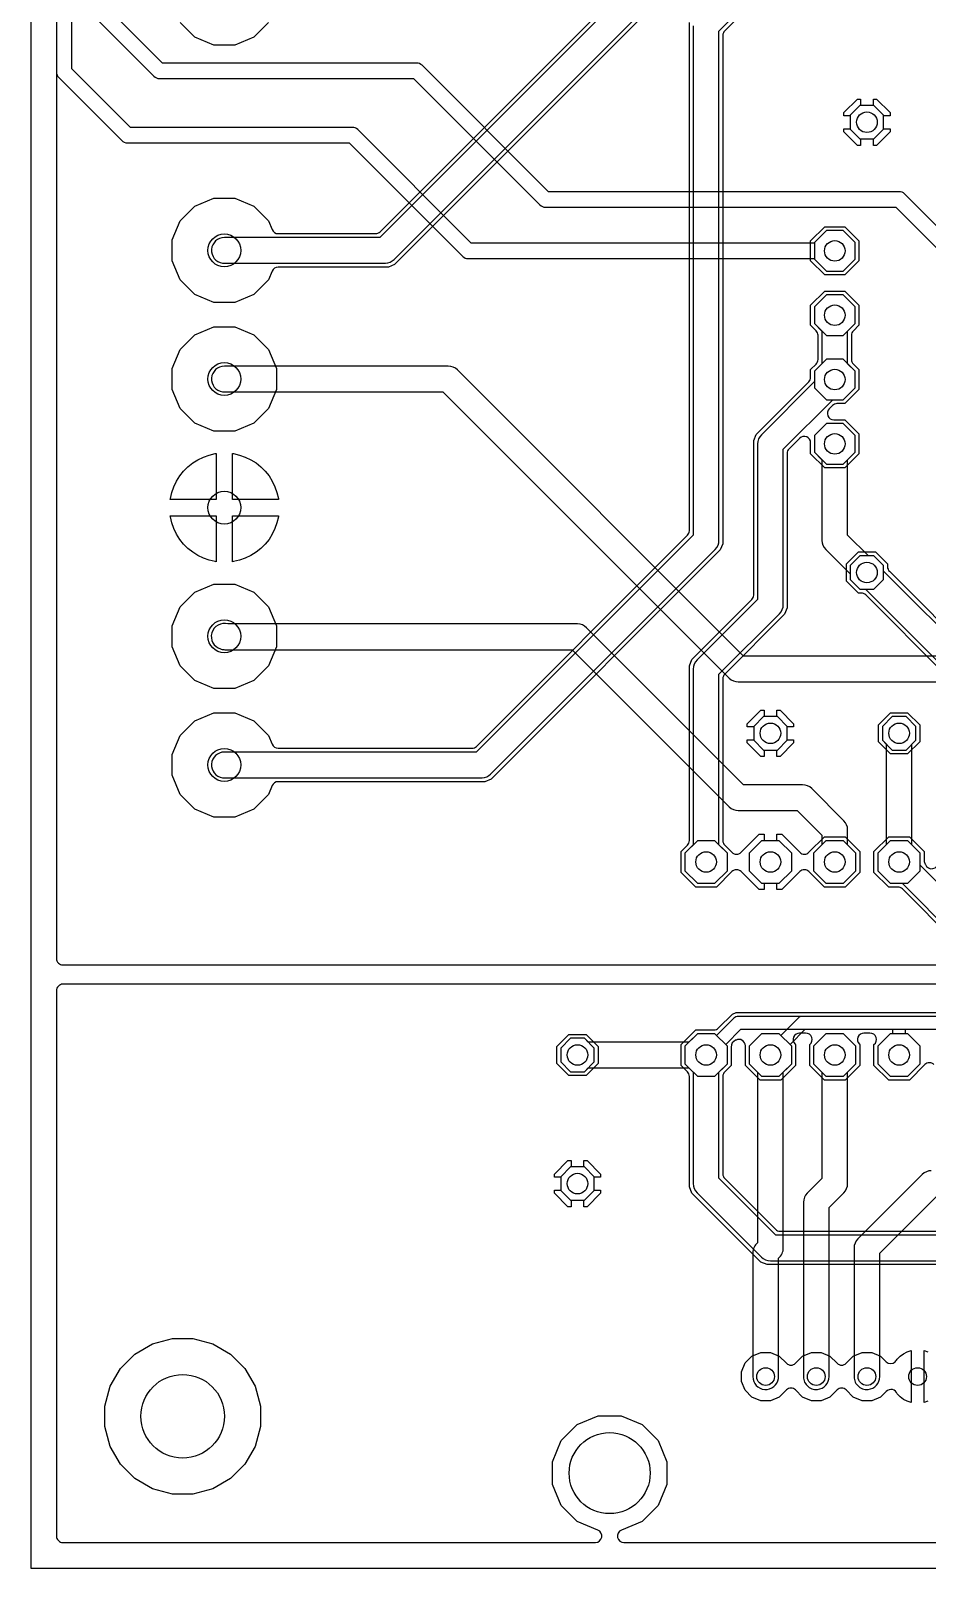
# Model space of a CAD drawing. Header units: millimetres. Extents: x 0 to 100, y -162 to 0.
# Drawn here: x 0 to 35.4, y -162 to -101.3 of the extents above; entities that cross this region are included whole.
import ezdxf

# ---------------------------------------------------------------- set-up
doc = ezdxf.new("R2010")
doc.units = ezdxf.units.MM

msp = doc.modelspace()

# ---------------------------------------------------------------- linework, layer by layer
at = {"layer": '16_copper'}
for points in [[(1.016, -36.779), (1.016, -102.921, 0.198912), (1.105, -103.136), (3.594, -105.626, 0.198912), (3.81, -105.715), (12.574, -105.715), (17.056, -110.198, 0.198912), (17.272, -110.287), (30.95, -110.287), (30.95, -110.313), (31.419, -110.782), (32.081, -110.782), (32.55, -110.313), (32.55, -109.651), (32.081, -109.182), (31.419, -109.182), (30.95, -109.651), (30.95, -109.677), (17.398, -109.677), (12.916, -105.194, 0.198912), (12.7, -105.105), (3.936, -105.105), (1.626, -102.795), (1.626, -36.905)], [(2.197, -100.419), (4.864, -103.086, 0.198912), (5.08, -103.175), (15.114, -103.175), (20.104, -108.166, 0.198912), (20.32, -108.255), (34.164, -108.255), (38.57, -112.661), (38.57, -112.853), (39.039, -113.322), (39.701, -113.322), (40.17, -112.853), (40.17, -112.191), (39.701, -111.722), (39.039, -111.722), (38.766, -111.995), (34.506, -107.734, 0.198912), (34.29, -107.645), (20.446, -107.645), (15.456, -102.654, 0.198912), (15.24, -102.565), (5.206, -102.565), (2.718, -100.077)], [(63.5, -140.208), (30.48, -140.208), (30.461, -140.21, 0.179039), (30.3, -140.282), (29.623, -140.96), (29.557, -140.894), (28.863, -140.894), (28.372, -141.385), (28.372, -142.079), (28.702, -142.409), (28.702, -149.145, 0.228776), (28.512, -149.546), (28.512, -154.432, 0.929363), (29.523, -154.506), (29.528, -154.432), (29.528, -149.756, 0.228776), (29.718, -149.356), (29.718, -142.409), (30.048, -142.079), (30.048, -141.385), (29.982, -141.319), (30.585, -140.716), (63.395, -140.716)], [(35.56, -146.304, 0.198912), (35.201, -146.453), (32.661, -148.993, 0.198912), (32.512, -149.352), (32.512, -154.432), (32.515, -154.488), (32.524, -154.544), (32.54, -154.598), (32.561, -154.65), (32.588, -154.7), (32.62, -154.746), (32.658, -154.788), (32.699, -154.826), (32.745, -154.859), (32.794, -154.887), (32.846, -154.909), (32.899, -154.925), (32.955, -154.936), (33.011, -154.94), (33.067, -154.938, 0.38717), (33.528, -154.432), (33.528, -149.562), (35.77, -147.32)]]:
    msp.add_lwpolyline(points, format="xyb", dxfattribs=at)
for points in [[(33.68, -105.176), (33.68, -104.628), (33.294, -104.242), (32.746, -104.242), (32.36, -104.628), (32.36, -105.176), (32.746, -105.562), (33.294, -105.562)], [(32.55, -112.853), (32.55, -112.191), (32.081, -111.722), (31.419, -111.722), (30.95, -112.191), (30.95, -112.853), (31.419, -113.322), (32.081, -113.322)], [(32.55, -115.393), (32.55, -114.731), (32.081, -114.262), (31.419, -114.262), (30.95, -114.731), (30.95, -115.393), (31.419, -115.862), (32.081, -115.862)], [(29.87, -129.306), (29.87, -128.758), (29.484, -128.372), (28.936, -128.372), (28.55, -128.758), (28.55, -129.306), (28.936, -129.692), (29.484, -129.692)], [(35.128, -134.459), (35.128, -133.765), (34.798, -133.435), (34.798, -129.458), (34.95, -129.306), (34.95, -128.758), (34.564, -128.372), (34.016, -128.372), (33.63, -128.758), (33.63, -129.306), (33.782, -129.458), (33.782, -133.435), (33.452, -133.765), (33.452, -134.459), (33.943, -134.95), (34.637, -134.95)], [(27.508, -134.459), (27.508, -133.765), (27.017, -133.274), (26.323, -133.274), (25.832, -133.765), (25.832, -134.459), (26.323, -134.95), (27.017, -134.95)], [(30.048, -134.459), (30.048, -133.765), (29.557, -133.274), (28.863, -133.274), (28.372, -133.765), (28.372, -134.459), (28.863, -134.95), (29.557, -134.95)], [(27.508, -142.079), (27.508, -141.385), (27.017, -140.894), (26.323, -140.894), (25.993, -141.224), (22.016, -141.224), (21.864, -141.072), (21.316, -141.072), (20.93, -141.458), (20.93, -142.006), (21.316, -142.392), (21.864, -142.392), (22.016, -142.24), (25.993, -142.24), (26.323, -142.57), (27.017, -142.57)], [(35.128, -142.079), (35.128, -141.385), (34.637, -140.894), (33.943, -140.894), (33.452, -141.385), (33.452, -142.079), (33.943, -142.57), (34.637, -142.57)], [(22.25, -147.086), (22.25, -146.538), (21.864, -146.152), (21.316, -146.152), (20.93, -146.538), (20.93, -147.086), (21.316, -147.472), (21.864, -147.472)]]:
    msp.add_lwpolyline(points, close=True, dxfattribs=at)
for points in [[(40.208, -134.459), (40.208, -133.765), (39.878, -133.435), (39.878, -127.762, 0.198912), (39.729, -127.403), (38.459, -126.133, 0.198912), (38.1, -125.984), (28.15, -125.984), (16.848, -114.682, 0.198912), (16.489, -114.533), (7.645, -114.533, 0.929363), (7.571, -115.543), (7.645, -115.549), (16.278, -115.549), (27.581, -126.851, 0.198912), (27.94, -127), (37.89, -127), (38.862, -127.972), (38.862, -133.435), (38.532, -133.765), (38.532, -134.459), (39.023, -134.95), (39.717, -134.95)], [(33.68, -122.956), (33.68, -122.408), (33.294, -122.022), (33.078, -122.022), (32.258, -121.202), (32.258, -118.226), (32.55, -117.933), (32.55, -117.271), (32.081, -116.802), (31.419, -116.802), (30.95, -117.271), (30.95, -117.933), (31.242, -118.226), (31.242, -121.412, 0.198912), (31.391, -121.771), (32.36, -122.74), (32.36, -122.956), (32.746, -123.342), (33.294, -123.342)], [(32.588, -134.459), (32.588, -133.765), (32.258, -133.435), (32.258, -132.842, 0.198912), (32.109, -132.483), (30.839, -131.213, 0.198912), (30.48, -131.064), (28.15, -131.064), (21.949, -124.863, 0.198912), (21.59, -124.714), (7.787, -124.714, 0.997031), (7.496, -125.701), (7.516, -125.707, 0.072326), (7.666, -125.73), (21.38, -125.73), (27.581, -131.931, 0.198912), (27.94, -132.08), (30.27, -132.08), (31.242, -133.052), (31.242, -133.435), (30.912, -133.765), (30.912, -134.459), (31.403, -134.95), (32.097, -134.95)], [(31.067, -154.938, 0.38717), (31.528, -154.432), (31.528, -147.756), (32.109, -147.175, 0.198912), (32.258, -146.816), (32.258, -142.409), (32.588, -142.079), (32.588, -141.385), (32.097, -140.894), (31.403, -140.894), (30.912, -141.385), (30.912, -142.079), (31.242, -142.409), (31.242, -146.605), (30.661, -147.187, 0.198912), (30.512, -147.546), (30.512, -154.432), (30.515, -154.488), (30.524, -154.544), (30.54, -154.598), (30.561, -154.65), (30.588, -154.7), (30.62, -154.746), (30.658, -154.788), (30.699, -154.826), (30.745, -154.859), (30.794, -154.887), (30.846, -154.909), (30.899, -154.925), (30.955, -154.936), (31.011, -154.94)]]:
    msp.add_lwpolyline(points, format="xyb", close=True, dxfattribs=at)
at = {"layer": '1_copper'}
for points in [[(98.75, -138.174, 0.391601), (98.984, -137.922), (98.984, -1.27, 0.414214), (98.73, -1.016), (1.27, -1.016, 0.414214), (1.016, -1.27), (1.016, -137.922, 0.414214), (1.27, -138.176), (98.73, -138.176)], [(14.012, -110.468, 0.187977), (14.35, -110.32), (33.379, -91.291, 0.198912), (33.528, -90.932), (33.528, -85.331), (33.909, -84.95), (33.909, -84.214), (33.388, -83.693), (32.652, -83.693), (32.131, -84.214), (32.131, -84.95), (32.512, -85.331), (32.512, -90.722), (13.781, -109.453), (7.645, -109.453, 0.929363), (7.571, -110.463), (7.645, -110.469), (13.991, -110.469)], [(28.758, -135.204), (28.048, -134.494, 0.414214), (27.689, -134.494), (27.08, -135.103), (26.26, -135.103), (25.679, -134.522), (25.679, -133.702), (25.935, -133.446, 0.198912), (26.01, -133.266), (26.01, -126.361), (26.11, -126.118), (28.475, -123.753, 0.198912), (28.55, -123.573), (28.55, -117.471), (28.65, -117.228), (28.872, -117.006), (30.723, -115.155, 0.198912), (30.798, -114.975), (30.798, -114.667), (31.015, -114.45, 0.198912), (31.09, -114.27), (31.09, -113.314, 0.198912), (31.015, -113.134), (30.798, -112.917), (30.798, -112.127), (31.355, -111.57), (32.145, -111.57), (32.702, -112.127), (32.702, -112.917), (32.485, -113.134, 0.198912), (32.41, -113.314), (32.41, -114.27, 0.198912), (32.485, -114.45), (32.702, -114.667), (32.702, -115.457), (32.145, -116.014), (31.837, -116.014, 0.198912), (31.657, -116.089), (31.53, -116.216, 0.668179), (31.71, -116.65), (32.145, -116.65), (32.702, -117.207), (32.702, -117.997), (32.145, -118.554), (31.355, -118.554), (30.798, -117.997), (30.798, -117.562, 0.668182), (30.364, -117.382), (30.07, -117.676), (30.07, -117.676), (30.07, -117.676), (29.945, -117.801, 0.19891), (29.87, -117.981), (29.87, -124.083), (29.77, -124.326), (27.405, -126.691, 0.198912), (27.33, -126.871), (27.33, -133.266, 0.19891), (27.405, -133.446), (27.689, -133.73, 0.414216), (28.048, -133.73), (28.758, -133.02), (28.956, -133.02), (28.956, -133.274), (28.863, -133.274), (28.372, -133.765), (28.372, -134.459), (28.863, -134.95), (28.956, -134.95), (28.956, -135.204)], [(27.508, -134.459), (27.508, -133.765), (27.178, -133.435), (27.178, -126.702), (29.569, -124.311, 0.198912), (29.718, -123.952), (29.718, -117.812), (31.668, -115.862), (32.081, -115.862), (32.55, -115.393), (32.55, -114.731), (32.258, -114.438), (32.258, -113.146), (32.55, -112.853), (32.55, -112.191), (32.081, -111.722), (31.419, -111.722), (30.95, -112.191), (30.95, -112.853), (31.242, -113.146), (31.242, -114.438), (30.95, -114.731), (30.95, -115.144), (28.851, -117.243, 0.198912), (28.702, -117.602), (28.702, -123.742), (26.311, -126.133, 0.198912), (26.162, -126.492), (26.162, -133.435), (25.832, -133.765), (25.832, -134.459), (26.323, -134.95), (27.017, -134.95)], [(36.493, -129.845), (36.017, -129.369), (36.017, -128.695, 0.308004), (36.17, -128.438), (36.17, -126.871, 0.198912), (36.095, -126.691), (32.973, -123.569, 0.198912), (32.794, -123.495), (32.683, -123.495), (32.207, -123.019), (32.207, -122.345), (32.683, -121.869), (33.357, -121.869), (33.833, -122.345), (33.833, -122.456, 0.198912), (33.907, -122.635), (37.39, -126.118), (37.49, -126.361), (37.49, -128.438, 0.198912), (37.565, -128.617), (37.643, -128.695), (37.643, -129.369), (37.167, -129.845)], [(37.49, -129.306), (37.49, -128.758), (37.338, -128.606), (37.338, -126.492, 0.198912), (37.189, -126.133), (33.68, -122.624), (33.68, -122.408), (33.294, -122.022), (32.746, -122.022), (32.36, -122.408), (32.36, -122.956), (32.746, -123.342), (32.962, -123.342), (36.322, -126.702), (36.322, -128.606), (36.17, -128.758), (36.17, -129.306), (36.556, -129.692), (37.104, -129.692)], [(29.464, -135.204), (29.464, -134.95), (29.557, -134.95), (30.048, -134.459), (30.048, -133.765), (29.557, -133.274), (29.464, -133.274), (29.464, -133.02), (29.662, -133.02), (30.372, -133.73, 0.414214), (30.731, -133.73), (31.34, -133.121), (32.16, -133.121), (32.741, -133.702), (32.741, -134.522), (32.16, -135.103), (31.34, -135.103), (30.731, -134.494, 0.414214), (30.372, -134.494), (29.662, -135.204)], [(34.615, -155.409), (34.468, -155.333), (34.333, -155.236), (34.216, -155.119, 0.56429), (33.78, -155.019), (33.583, -155.216, 0.030149), (33.559, -155.239), (33.209, -155.384), (32.831, -155.384), (32.481, -155.239), (32.2, -154.959, 0.414216), (31.84, -154.959), (31.559, -155.239), (31.209, -155.384), (30.831, -155.384), (30.481, -155.239), (30.2, -154.959, 0.414216), (29.84, -154.959), (29.559, -155.239), (29.209, -155.384), (28.831, -155.384), (28.481, -155.239), (28.213, -154.971), (28.068, -154.621), (28.068, -154.243), (28.213, -153.893), (28.481, -153.625), (28.831, -153.48), (29.209, -153.48), (29.559, -153.625), (29.84, -153.906, 0.414216), (30.2, -153.906), (30.481, -153.625), (30.831, -153.48), (31.209, -153.48), (31.559, -153.625), (31.84, -153.906, 0.414216), (32.2, -153.906), (32.481, -153.625), (32.831, -153.48), (33.209, -153.48), (33.559, -153.625), (33.78, -153.845, 0.413699), (34.139, -153.846), (34.165, -153.815, 0.079927), (34.216, -153.745), (34.333, -153.628), (34.468, -153.531), (34.615, -153.455), (34.766, -153.406), (34.766, -154.432, 0.000065), (34.766, -154.432), (34.766, -155.458)]]:
    msp.add_lwpolyline(points, format="xyb", close=True, dxfattribs=at)
for points in [[(33.58, -91.306), (14.365, -110.521), (14.122, -110.621), (9.768, -110.621, 0.303345), (9.533, -110.778), (9.389, -111.126), (8.81, -111.705), (8.054, -112.018), (7.236, -112.018), (6.48, -111.705), (5.901, -111.126), (5.588, -110.37), (5.588, -109.552), (5.901, -108.795), (6.48, -108.217), (7.236, -107.904), (8.054, -107.904), (8.81, -108.217), (9.389, -108.795), (9.533, -109.144, 0.303345), (9.768, -109.3), (13.612, -109.3, 0.198912), (13.792, -109.226), (32.285, -90.733, 0.198912)], [(30.679, -98.017), (27.405, -101.291, 0.198912), (27.33, -101.471), (27.33, -121.543), (27.23, -121.786), (18.175, -130.841), (17.932, -130.941), (9.768, -130.941, 0.303345), (9.533, -131.098), (9.389, -131.446), (8.81, -132.025), (8.054, -132.338), (7.236, -132.338), (6.48, -132.025), (5.901, -131.446), (5.588, -130.69), (5.588, -129.872), (5.901, -129.115), (6.48, -128.537), (7.236, -128.224), (8.054, -128.224), (8.81, -128.537), (9.389, -129.115), (9.533, -129.464, 0.303345), (9.768, -129.62), (17.422, -129.62, 0.198912), (17.602, -129.546), (25.935, -121.213, 0.198912), (26.01, -121.033), (26.01, -100.961)], [(26.162, -101.092), (26.162, -121.202), (17.591, -129.773), (7.645, -129.773, 0.929363), (7.571, -130.783), (7.645, -130.789), (17.801, -130.789), (17.822, -130.788, 0.187977), (18.16, -130.64), (27.029, -121.771, 0.198912), (27.178, -121.412), (27.178, -101.302), (30.69, -97.79)], [(36.456, -137.212), (34.421, -135.177, 0.198912), (34.241, -135.103), (33.88, -135.103), (33.299, -134.522), (33.299, -133.702), (33.88, -133.121), (34.7, -133.121), (35.281, -133.702), (35.281, -134.063, 0.137581), (35.318, -134.195), (35.329, -134.212, 0.832804), (35.839, -134.114)], [(37.04, -136.144), (35.128, -134.232), (35.128, -133.765), (34.637, -133.274), (33.943, -133.274), (33.452, -133.765), (33.452, -134.459), (33.943, -134.95), (34.41, -134.95), (36.471, -137.011, 0.198912)], [(98.73, -138.938), (1.27, -138.938, 0.414214), (1.016, -139.192), (1.016, -160.73, 0.414214), (1.27, -160.984), (22.296, -160.984), (22.306, -160.983, 0.804493), (22.393, -160.495), (21.58, -160.158), (20.944, -159.522), (20.6, -158.692), (20.6, -157.792), (20.944, -156.962), (21.58, -156.326), (22.41, -155.982), (23.31, -155.982), (24.14, -156.326), (24.776, -156.962), (25.12, -157.792), (25.12, -158.692), (24.776, -159.522), (24.14, -160.158), (23.327, -160.495, 0.820681), (23.424, -160.984), (79.446, -160.984, 0.820681)], [(35.916, -150.012), (29.079, -150.012), (28.836, -149.912), (26.11, -147.186), (26.01, -146.943), (26.01, -142.578, 0.198915), (25.935, -142.398), (25.679, -142.142), (25.679, -141.322), (26.26, -140.741), (26.981, -140.741, 0.198912), (27.16, -140.667), (27.71, -140.117), (27.859, -140.056), (78.821, -140.056)], [(78.74, -140.208), (27.94, -140.208, 0.198912), (27.76, -140.282), (27.083, -140.96), (27.017, -140.894), (26.323, -140.894), (25.832, -141.385), (25.832, -142.079), (26.162, -142.409), (26.162, -146.812, 0.198912), (26.311, -147.171), (28.851, -149.711, 0.198912), (29.21, -149.86), (36.322, -149.86)], [(35.668, -142.114, 0.414214), (35.309, -142.114), (34.7, -142.723), (33.88, -142.723), (33.299, -142.142), (33.299, -141.322, 0.70839), (33.139, -140.868), (32.901, -140.868, 0.668185), (32.721, -141.302), (32.741, -141.322), (32.741, -142.142), (32.16, -142.723), (31.34, -142.723), (30.759, -142.142), (30.759, -141.322, 0.70839), (30.599, -140.868), (30.361, -140.868, 0.668185), (30.181, -141.302), (30.201, -141.322), (30.201, -142.142), (29.62, -142.723), (28.8, -142.723), (28.219, -142.142), (28.219, -141.371, 0.559278), (27.851, -141.144), (27.833, -141.154, 0.33007), (27.661, -141.421), (27.661, -142.142), (27.405, -142.398, 0.198915), (27.33, -142.578), (27.33, -146.433, 0.198912), (27.405, -146.613), (29.409, -148.617, 0.198912), (29.589, -148.692), (50.931, -148.692)], [(35.425, -155.409), (35.274, -155.458), (35.274, -154.432, 0.000065), (35.274, -154.432), (35.274, -153.406), (35.425, -153.455)]]:
    msp.add_lwpolyline(points, format="xyb", dxfattribs=at)
for points in [[(9.389, -100.966), (8.81, -101.545), (8.054, -101.858), (7.236, -101.858), (6.48, -101.545), (5.901, -100.966)], [(50.8, -148.844), (29.42, -148.844), (27.178, -146.602), (27.178, -142.409), (27.508, -142.079), (27.508, -141.385), (27.442, -141.319), (28.045, -140.716), (34.036, -140.716), (34.036, -140.894), (33.943, -140.894), (33.452, -141.385), (33.452, -142.079), (33.943, -142.57), (34.637, -142.57), (35.128, -142.079), (35.128, -141.385), (34.637, -140.894), (34.544, -140.894), (34.544, -140.716), (45.107, -140.716)]]:
    msp.add_lwpolyline(points, dxfattribs=at)
for points in [[(32.106, -104.648), (32.106, -104.523), (32.641, -103.988), (32.766, -103.988), (32.766, -104.242), (32.746, -104.242), (32.36, -104.628), (32.36, -104.648)], [(33.68, -104.648), (33.68, -104.628), (33.294, -104.242), (33.274, -104.242), (33.274, -103.988), (33.399, -103.988), (33.934, -104.523), (33.934, -104.648)], [(32.641, -105.816), (32.106, -105.281), (32.106, -105.156), (32.36, -105.156), (32.36, -105.176), (32.746, -105.562), (32.766, -105.562), (32.766, -105.816)], [(33.274, -105.816), (33.274, -105.562), (33.294, -105.562), (33.68, -105.176), (33.68, -105.156), (33.934, -105.156), (33.934, -105.281), (33.399, -105.816)], [(31.355, -110.934), (30.798, -110.377), (30.798, -109.587), (31.355, -109.029), (32.145, -109.029), (32.702, -109.587), (32.702, -110.377), (32.145, -110.934)], [(32.55, -110.313), (32.55, -109.651), (32.081, -109.182), (31.419, -109.182), (30.95, -109.651), (30.95, -110.313), (31.419, -110.782), (32.081, -110.782)], [(7.236, -117.098), (6.48, -116.785), (5.901, -116.206), (5.588, -115.45), (5.588, -114.632), (5.901, -113.875), (6.48, -113.297), (7.236, -112.984), (8.054, -112.984), (8.81, -113.297), (9.389, -113.875), (9.702, -114.632), (9.702, -115.45), (9.389, -116.206), (8.81, -116.785), (8.054, -117.098)], [(32.55, -117.933), (32.55, -117.271), (32.081, -116.802), (31.419, -116.802), (30.95, -117.271), (30.95, -117.933), (31.419, -118.402), (32.081, -118.402)], [(5.509, -119.796), (5.513, -119.759), (5.567, -119.522), (5.647, -119.293), (5.752, -119.075), (5.881, -118.87), (6.033, -118.68), (6.204, -118.509), (6.394, -118.357), (6.599, -118.228), (6.817, -118.123), (7.046, -118.043), (7.283, -117.989), (7.32, -117.985), (7.32, -119.796)], [(7.97, -119.796), (7.97, -117.985), (8.007, -117.989), (8.244, -118.043), (8.473, -118.123), (8.691, -118.228), (8.896, -118.357), (9.086, -118.509), (9.257, -118.68), (9.409, -118.87), (9.538, -119.075), (9.643, -119.293), (9.723, -119.522), (9.777, -119.759), (9.781, -119.796)], [(7.283, -122.253), (7.046, -122.199), (6.817, -122.119), (6.599, -122.013), (6.394, -121.884), (6.204, -121.733), (6.033, -121.562), (5.881, -121.372), (5.752, -121.167), (5.647, -120.948), (5.567, -120.72), (5.513, -120.483), (5.509, -120.446), (7.32, -120.446), (7.32, -122.257)], [(7.97, -120.446), (9.781, -120.446), (9.777, -120.483), (9.723, -120.72), (9.643, -120.948), (9.538, -121.167), (9.409, -121.372), (9.257, -121.562), (9.086, -121.733), (8.896, -121.884), (8.691, -122.013), (8.473, -122.119), (8.244, -122.199), (8.007, -122.253), (7.97, -122.257)], [(7.236, -127.258), (6.48, -126.945), (5.901, -126.366), (5.588, -125.61), (5.588, -124.792), (5.901, -124.035), (6.48, -123.457), (7.236, -123.144), (8.054, -123.144), (8.81, -123.457), (9.389, -124.035), (9.702, -124.792), (9.702, -125.61), (9.389, -126.366), (8.81, -126.945), (8.054, -127.258)], [(28.296, -128.778), (28.296, -128.653), (28.831, -128.118), (28.956, -128.118), (28.956, -128.372), (28.936, -128.372), (28.55, -128.758), (28.55, -128.778)], [(29.87, -128.778), (29.87, -128.758), (29.484, -128.372), (29.464, -128.372), (29.464, -128.118), (29.589, -128.118), (30.124, -128.653), (30.124, -128.778)], [(33.953, -129.845), (33.477, -129.369), (33.477, -128.695), (33.953, -128.219), (34.627, -128.219), (35.103, -128.695), (35.103, -129.369), (34.627, -129.845)], [(34.95, -129.306), (34.95, -128.758), (34.564, -128.372), (34.016, -128.372), (33.63, -128.758), (33.63, -129.306), (34.016, -129.692), (34.564, -129.692)], [(28.831, -129.946), (28.296, -129.411), (28.296, -129.286), (28.55, -129.286), (28.55, -129.306), (28.936, -129.692), (28.956, -129.692), (28.956, -129.946)], [(29.464, -129.946), (29.464, -129.692), (29.484, -129.692), (29.87, -129.306), (29.87, -129.286), (30.124, -129.286), (30.124, -129.411), (29.589, -129.946)], [(32.588, -134.459), (32.588, -133.765), (32.097, -133.274), (31.403, -133.274), (30.912, -133.765), (30.912, -134.459), (31.403, -134.95), (32.097, -134.95)], [(21.253, -142.545), (20.777, -142.069), (20.777, -141.395), (21.253, -140.919), (21.927, -140.919), (22.403, -141.395), (22.403, -142.069), (21.927, -142.545)], [(22.25, -142.006), (22.25, -141.458), (21.864, -141.072), (21.316, -141.072), (20.93, -141.458), (20.93, -142.006), (21.316, -142.392), (21.864, -142.392)], [(30.048, -142.079), (30.048, -141.385), (29.557, -140.894), (28.863, -140.894), (28.372, -141.385), (28.372, -142.079), (28.863, -142.57), (29.557, -142.57)], [(32.588, -142.079), (32.588, -141.385), (32.097, -140.894), (31.403, -140.894), (30.912, -141.385), (30.912, -142.079), (31.403, -142.57), (32.097, -142.57)], [(20.676, -146.558), (20.676, -146.433), (21.211, -145.898), (21.336, -145.898), (21.336, -146.152), (21.316, -146.152), (20.93, -146.538), (20.93, -146.558)], [(22.25, -146.558), (22.25, -146.538), (21.864, -146.152), (21.844, -146.152), (21.844, -145.898), (21.969, -145.898), (22.504, -146.433), (22.504, -146.558)], [(21.211, -147.726), (20.676, -147.191), (20.676, -147.066), (20.93, -147.066), (20.93, -147.086), (21.316, -147.472), (21.336, -147.472), (21.336, -147.726)], [(21.844, -147.726), (21.844, -147.472), (21.864, -147.472), (22.25, -147.086), (22.25, -147.066), (22.504, -147.066), (22.504, -147.191), (21.969, -147.726)], [(5.595, -159.073), (4.814, -158.864), (4.113, -158.459), (3.541, -157.887), (3.136, -157.186), (2.927, -156.405), (2.927, -155.595), (3.136, -154.814), (3.541, -154.113), (4.113, -153.541), (4.814, -153.136), (5.595, -152.927), (6.405, -152.927), (7.186, -153.136), (7.887, -153.541), (8.459, -154.113), (8.864, -154.814), (9.073, -155.595), (9.073, -156.405), (8.864, -157.186), (8.459, -157.887), (7.887, -158.459), (7.186, -158.864), (6.405, -159.073)]]:
    msp.add_lwpolyline(points, close=True, dxfattribs=at)
at = {"layer": 'drills_PTH'}
for centre, radius in [((33.02, -104.902), 0.406), ((7.645, -109.961), 0.65), ((31.75, -109.982), 0.406), ((31.75, -112.522), 0.406), ((7.645, -115.041), 0.65), ((31.75, -115.062), 0.406), ((31.75, -117.602), 0.406), ((7.645, -120.121), 0.65), ((33.02, -122.682), 0.406), ((7.645, -125.201), 0.65), ((29.21, -129.032), 0.406), ((34.29, -129.032), 0.406), ((7.645, -130.281), 0.65), ((26.67, -134.112), 0.406), ((29.21, -134.112), 0.406), ((31.75, -134.112), 0.406), ((34.29, -134.112), 0.406), ((21.59, -141.732), 0.406), ((26.67, -141.732), 0.406), ((29.21, -141.732), 0.406), ((31.75, -141.732), 0.406), ((34.29, -141.732), 0.406), ((21.59, -146.812), 0.406), ((29.02, -154.432), 0.35), ((31.02, -154.432), 0.35), ((33.02, -154.432), 0.35), ((35.02, -154.432), 0.35), ((6, -156), 1.65), ((22.86, -158.242), 1.6)]:
    msp.add_circle(centre, radius, dxfattribs=at)
at = {"layer": 'outline'}
msp.add_lwpolyline([(0, -162), (100, -162), (100, 0), (0, 0), (0, -162)], close=True, dxfattribs=at)

doc.saveas('drawing.dxf')
